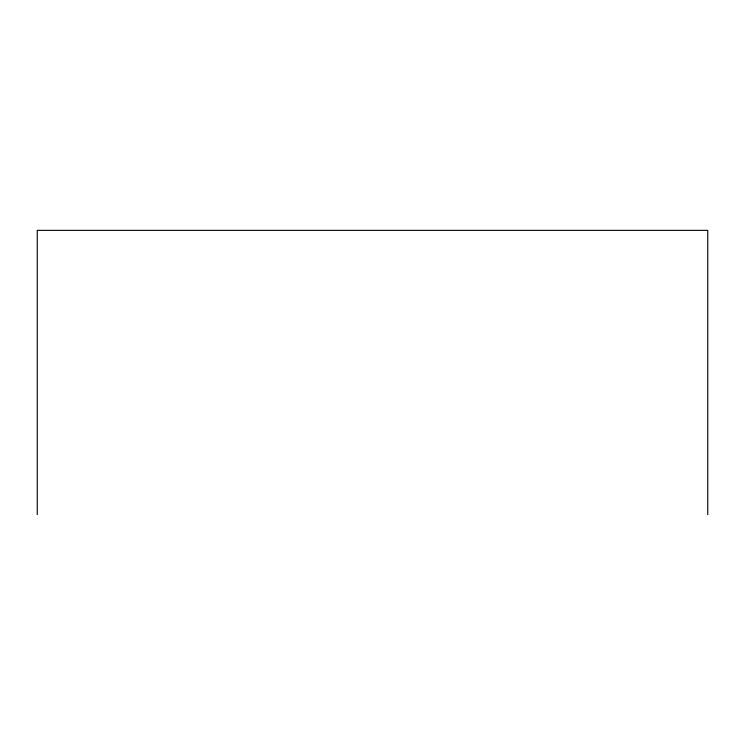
<?xml version="1.0" encoding="UTF-8"?>
<svg xmlns="http://www.w3.org/2000/svg" width="745" height="745" viewBox="0 0 745 745"><rect width="100%" height="100%" fill="white"/><g stroke="black" fill="none" stroke-linecap="round" stroke-linejoin="round"><path stroke-width="1.12" d="M707.75 514.637L707.75 230.363L37.25 230.363L37.25 514.637"/></g></svg>
